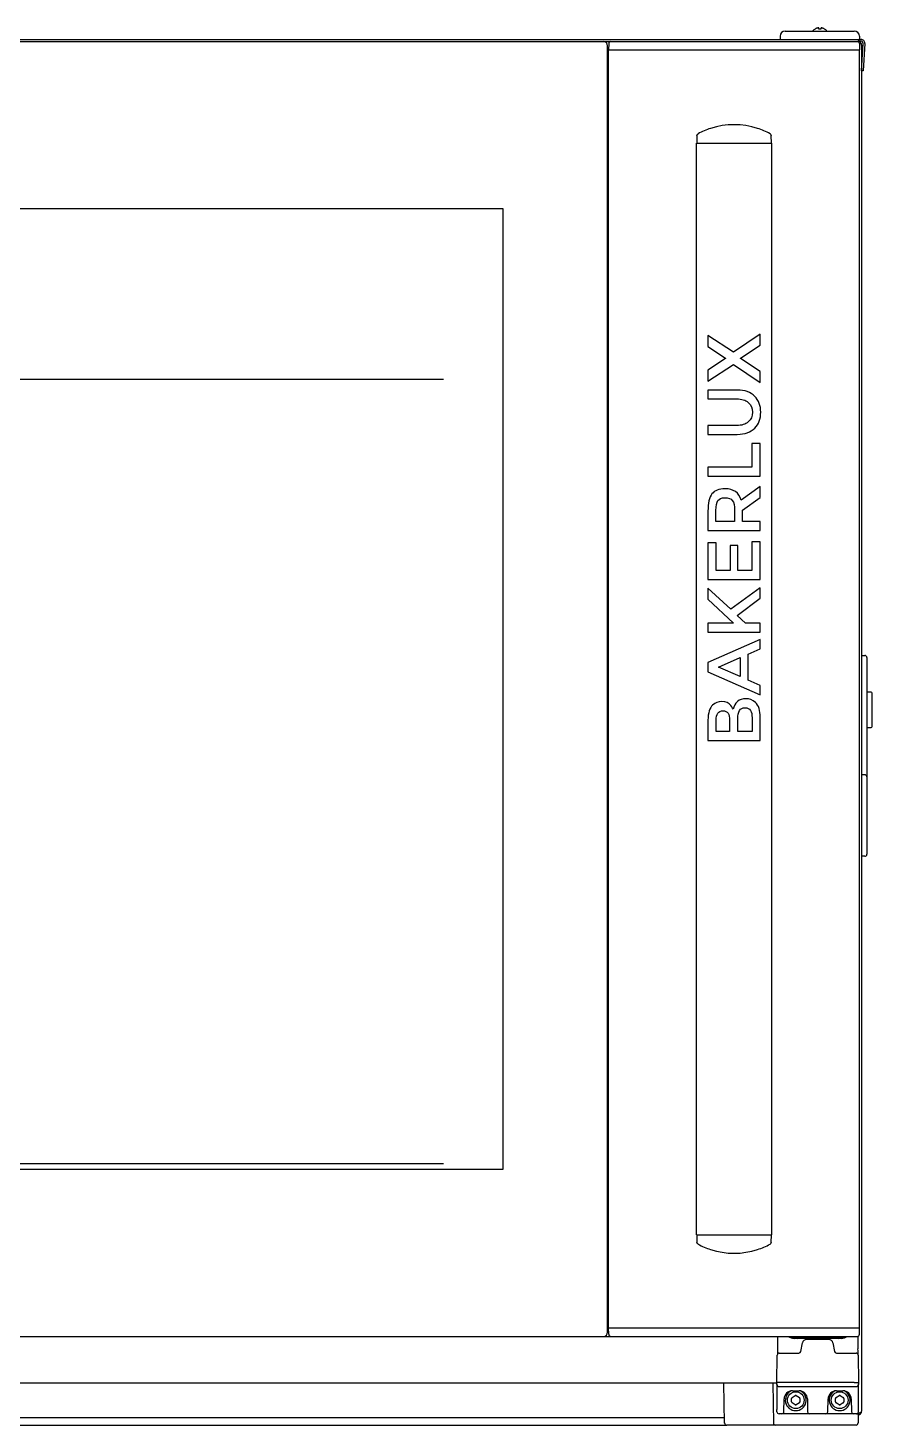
# Model space of a CAD drawing. Header units: millimetres. Extents: x 7025 to 12152, y 3757 to 7444.
# Drawn here: x 10315 to 10719, y 5611 to 6279 of the extents above; entities that cross this region are included whole.
import ezdxf

# ---------------------------------------------------------------- set-up
doc = ezdxf.new("R2010")
doc.units = ezdxf.units.MM
doc.header["$LTSCALE"] = 346.5
doc.layers.get('0').update_dxf_attribs({"linetype": 'CONTINUOUS'})

msp = doc.modelspace()

# ---------------------------------------------------------------- linework, layer by layer
at = {"color": 7, "linetype": 'Continuous'}
for p, q in [((10691.66, 6278.74), (10691.66, 6278.78)), ((10693.46, 6278.74), (10693.46, 6279.29)), ((10694.46, 6279.29), (10694.46, 6278.74)), ((10696.26, 6278.78), (10696.26, 6278.74)), ((9916.12, 6272.8), (10711.91, 6272.8)), ((9950.2, 6273.8), (10713.66, 6273.8)), ((10593.01, 6271.81), (10592.96, 6268.8)), ((10674.96, 6275.34), (10674.96, 6275.3)), ((10674.96, 6275.3), (10674.98, 6274.04)), ((10677.46, 6277.8), (10710.46, 6277.8)), ((10712.66, 6273.8), (10713.66, 6273.8)), ((10712.66, 6273.8), (10712.66, 6272.44)), ((10712.66, 6272.44), (10712.66, 6273.8)), ((10712.66, 6273), (10713.66, 6273)), ((10712.91, 6271.81), (10712.96, 6268.8)), ((10712.96, 6275.3), (10712.94, 6274.04)), ((10712.96, 6275.34), (10712.96, 6275.3)), ((10713.97, 6258.84), (10714.66, 6271.95)), ((10715.46, 6271.9), (10714.77, 6258.8)), ((10592.46, 5655.8), (10592.46, 6270.8)), ((10592.46, 6268.8), (10712.96, 6268.8)), ((10592.96, 6268.8), (10712.96, 6268.8)), ((10592.96, 5657.8), (10592.96, 6268.8)), ((10592.96, 5657.8), (10592.96, 6268.8)), ((10712.96, 5657.8), (10712.96, 6268.8)), ((10713.96, 6271.1), (10713.96, 5618)), ((10714.77, 6258.8), (10713.97, 6258.84)), ((10635.21, 6227.88), (10635.08, 6224.29)), ((10670.84, 6224.29), (10670.71, 6227.88)), ((10634.96, 6224.3), (10670.96, 6224.3)), ((10634.96, 5702.3), (10634.96, 6224.3)), ((10670.96, 5702.3), (10670.96, 6224.3)), ((10542.46, 6192.8), (10085.46, 6192.8)), ((10542.46, 5733.8), (10542.46, 6192.8)), ((10652.62, 6124.28), (10640.46, 6132.26)), ((10640.46, 6132.26), (10640.46, 6127.04)), ((10665.46, 6132.87), (10652.62, 6124.28)), ((10665.46, 6127.61), (10665.46, 6132.87)), ((10640.46, 6127.04), (10648.9, 6121.46)), ((10656.05, 6121.46), (10665.46, 6127.61)), ((10648.9, 6121.28), (10640.46, 6115.7)), ((10640.46, 6110.48), (10652.62, 6118.45)), ((10648.9, 6121.46), (10648.9, 6121.28)), ((10652.62, 6118.45), (10665.46, 6109.87)), ((10656.05, 6121.28), (10656.05, 6121.46)), ((10665.46, 6115.13), (10656.05, 6121.28)), ((10640.46, 6115.7), (10640.46, 6110.48)), ((10665.46, 6109.87), (10665.46, 6115.13)), ((10654.48, 6106.19), (10640.46, 6106.19)), ((10640.46, 6106.19), (10640.46, 6101.97)), ((10640.46, 6101.97), (10654.3, 6101.97)), ((10654.3, 6089.23), (10640.46, 6089.23)), ((10640.46, 6089.23), (10640.46, 6085.01)), ((10640.46, 6085.01), (10654.48, 6085.01)), ((10665.46, 6080.72), (10661.45, 6080.72)), ((10661.45, 6080.72), (10661.45, 6069.31)), ((10665.46, 6065.09), (10665.46, 6080.72)), ((10661.45, 6069.31), (10640.46, 6069.31)), ((10640.46, 6069.31), (10640.46, 6065.09)), ((10640.46, 6065.09), (10665.46, 6065.09)), ((10665.46, 6060.16), (10656.37, 6053.61)), ((10665.46, 6054.79), (10665.46, 6060.16)), ((10657.05, 6048.82), (10665.46, 6054.79)), ((10640.46, 6048.35), (10640.46, 6039.06)), ((10644.29, 6043.28), (10644.29, 6048.64)), ((10653.23, 6048.53), (10653.23, 6043.28)), ((10657.05, 6043.28), (10657.05, 6048.82)), ((10640.46, 6039.06), (10665.46, 6039.06)), ((10653.23, 6043.28), (10644.29, 6043.28)), ((10665.46, 6043.28), (10657.05, 6043.28)), ((10665.46, 6039.06), (10665.46, 6043.28)), ((10644.43, 6033.23), (10640.46, 6033.23)), ((10640.46, 6033.23), (10640.46, 6015.66)), ((10644.43, 6019.88), (10644.43, 6033.23)), ((10654.8, 6031.87), (10651.05, 6031.87)), ((10651.05, 6031.87), (10651.05, 6019.88)), ((10654.8, 6019.88), (10654.8, 6031.87)), ((10665.46, 6033.65), (10661.49, 6033.65)), ((10661.49, 6033.65), (10661.49, 6019.88)), ((10665.46, 6015.66), (10665.46, 6033.65)), ((10651.05, 6019.88), (10644.43, 6019.88)), ((10661.49, 6019.88), (10654.8, 6019.88)), ((10640.46, 6015.66), (10665.46, 6015.66)), ((10651.4, 6001.47), (10640.46, 6011.52)), ((10640.46, 6011.52), (10640.46, 6006.15)), ((10665.46, 6011.66), (10651.4, 6001.47)), ((10665.46, 6006.65), (10665.46, 6011.66)), ((10640.46, 6006.15), (10652.65, 5994.71)), ((10654.51, 5998.35), (10665.46, 6006.65)), ((10658.45, 5994.71), (10654.51, 5998.35)), ((10652.65, 5994.71), (10640.46, 5994.71)), ((10640.46, 5994.71), (10640.46, 5990.49)), ((10665.46, 5994.71), (10658.45, 5994.71)), ((10665.46, 5990.49), (10665.46, 5994.71)), ((10640.46, 5990.49), (10665.46, 5990.49)), ((10665.46, 5987.02), (10640.46, 5976)), ((10665.46, 5982.51), (10665.46, 5987.02)), ((10645.57, 5973.75), (10655.87, 5978.29)), ((10655.87, 5978.29), (10655.87, 5969.21)), ((10659.77, 5980.01), (10665.46, 5982.51)), ((10659.77, 5967.49), (10659.77, 5980.01)), ((10713.96, 5979.3), (10715.46, 5979.3)), ((10716.46, 5978.3), (10716.46, 5884.3)), ((10640.46, 5976), (10640.46, 5971.49)), ((10640.46, 5971.49), (10665.46, 5960.48)), ((10655.87, 5969.21), (10645.57, 5973.75)), ((10665.46, 5964.99), (10659.77, 5967.49)), ((10665.46, 5960.48), (10665.46, 5964.99)), ((10718.46, 5961.76), (10716.46, 5961.77)), ((10718.96, 5945.33), (10718.96, 5961.26)), ((10640.46, 5948.43), (10640.46, 5938.7)), ((10644.36, 5942.92), (10644.36, 5948.32)), ((10650.83, 5948.28), (10650.83, 5942.92)), ((10654.73, 5942.92), (10654.73, 5949)), ((10661.56, 5949.53), (10661.56, 5942.92)), ((10665.46, 5938.7), (10665.46, 5949.64)), ((10716.46, 5944.83), (10718.46, 5944.83)), ((10640.46, 5938.7), (10665.46, 5938.7)), ((10650.83, 5942.92), (10644.36, 5942.92)), ((10661.56, 5942.92), (10654.73, 5942.92)), ((10715.46, 5922.3), (10713.96, 5922.3)), ((10715.46, 5883.3), (10713.96, 5883.3)), ((10085.46, 5733.8), (10542.46, 5733.8)), ((10634.96, 5702.3), (10670.96, 5702.3)), ((10635.08, 5702.3), (10635.21, 5698.72)), ((10670.71, 5698.72), (10670.84, 5702.3)), ((10592.46, 5657.8), (10712.96, 5657.8)), ((10593.01, 5654.78), (10592.96, 5657.8)), ((10712.91, 5654.78), (10712.96, 5657.8)), ((9916.12, 5653.8), (10711.91, 5653.8)), ((10673.75, 5653.8), (10673.69, 5647.85)), ((10704.23, 5652.8), (10681.69, 5652.8)), ((10681.9, 5653.05), (10704.02, 5653.05)), ((10684.95, 5646.56), (10685.67, 5650.64)), ((10698.28, 5652.3), (10687.64, 5652.3)), ((10700.25, 5650.64), (10700.97, 5646.56)), ((10711.64, 5653.8), (10711.65, 5653.8)), ((10711.65, 5653.8), (10711.65, 5653.8)), ((10712.17, 5653.85), (10712.22, 5647.82)), ((10673.46, 5631.8), (10673.57, 5644.81)), ((10673.67, 5646.06), (10673.66, 5645.47)), ((10673.66, 5645.47), (10673.66, 5645.2)), ((10673.68, 5646.87), (10673.67, 5646.06)), ((10673.69, 5647.85), (10673.68, 5646.87)), ((10674.57, 5645.8), (10683.97, 5645.8)), ((10701.94, 5645.8), (10711.35, 5645.8)), ((10712.23, 5646.81), (10712.22, 5647.82)), ((10712.24, 5646.16), (10712.23, 5646.81)), ((10712.25, 5645.55), (10712.24, 5646.16)), ((10712.26, 5645.2), (10712.25, 5645.55)), ((10712.35, 5644.81), (10712.46, 5631.8)), ((10671.46, 5631.4), (9956.46, 5631.4)), ((10648.44, 5612.38), (10648.11, 5631.4)), ((10673.46, 5631.4), (10671.46, 5631.4)), ((10671.46, 5631.4), (10671.79, 5612.38)), ((10673.48, 5630.78), (10673.46, 5631.8)), ((10673.46, 5631.13), (10673.46, 5618.8)), ((10710.46, 5631.8), (10675.46, 5631.8)), ((10712.46, 5631.8), (10712.44, 5630.78)), ((10712.46, 5618.8), (10712.46, 5631.13)), ((10674.48, 5629.8), (10711.44, 5629.8)), ((10676.78, 5617.78), (10676.89, 5623.87)), ((10680.46, 5622.43), (10680.46, 5624.16)), ((10680.71, 5624.6), (10682.21, 5625.46)), ((10680.89, 5627.8), (10684.03, 5627.8)), ((10682.71, 5625.46), (10684.21, 5624.6)), ((10684.46, 5624.16), (10684.46, 5622.43)), ((10688.03, 5623.87), (10688.13, 5617.78)), ((10697.78, 5617.78), (10697.89, 5623.87)), ((10701.46, 5622.43), (10701.46, 5624.16)), ((10701.71, 5624.6), (10703.21, 5625.46)), ((10701.89, 5627.8), (10705.03, 5627.8)), ((10703.71, 5625.46), (10705.21, 5624.6)), ((10705.46, 5624.16), (10705.46, 5622.43)), ((10709.03, 5623.87), (10709.13, 5617.78)), ((10713.99, 5626.2), (10713.96, 5626.2)), ((10673.48, 5617.78), (10673.46, 5618.8)), ((10682.21, 5621.13), (10680.71, 5622)), ((10684.21, 5622), (10682.71, 5621.13)), ((10703.21, 5621.13), (10701.71, 5622)), ((10705.21, 5622), (10703.71, 5621.13)), ((10712.44, 5617.78), (10712.46, 5618.8)), ((10712.44, 5617.78), (10712.44, 5617.78)), ((9978.48, 5611.4), (10649.44, 5611.4)), ((10648.4, 5614.8), (9979.52, 5614.8)), ((10711.29, 5611.4), (10649.44, 5611.4)), ((10711.44, 5616.8), (10674.48, 5616.8)), ((10711.44, 5616.8), (10711.72, 5616.84)), ((10711.68, 5616.83), (10711.44, 5616.8)), ((10711.44, 5616.8), (10712.16, 5616.8)), ((10712.33, 5616.87), (10712.29, 5612.39))]:
    msp.add_line(p, q, dxfattribs=at)
at = {"color": 2, "linetype": 'Continuous'}
for p, q in [((10113.96, 6111.4), (10513.96, 6111.4)), ((10113.96, 5736.4), (10513.96, 5736.4))]:
    msp.add_line(p, q, dxfattribs=at)
at = {"color": 7, "linetype": 'Continuous'}
for centre in [(10682.46, 5623.3), (10703.46, 5623.3)]:
    msp.add_circle(centre, 4, dxfattribs=at)
for centre, radius, start, end in [((10694.16, 6274.68), 4.8, 121.37271, 139.18383), ((10694.15, 6274.69), 4.75, 118.9687, 121.53408), ((10694.14, 6274.69), 4.75, 118.00738, 118.96837), ((10694.14, 6274.7), 4.75, 116.68125, 118.00741), ((10694.14, 6274.7), 4.74, 115.54022, 116.6812), ((10694.14, 6274.7), 4.74, 114.57218, 115.5402), ((10694.14, 6274.71), 4.73, 113.31747, 114.5722), ((10694.13, 6274.71), 4.73, 112.54738, 113.31738), ((10694.13, 6274.72), 4.72, 111.00254, 112.54756), ((10694.13, 6274.73), 4.72, 110.5181, 111.00225), ((10694.13, 6274.74), 4.7, 108.46559, 110.51874), ((10694.12, 6274.75), 4.68, 107.37727, 108.46505), ((10694.11, 6274.77), 4.67, 106.39488, 107.37721), ((10694.11, 6274.8), 4.64, 104.31758, 106.39637), ((10693.21, 6277.3), 2.01, 95.2585, 97.27409), ((10693.21, 6277.32), 1.98, 94.60089, 95.25577), ((10693.21, 6277.34), 1.97, 93.21665, 94.6016), ((10693.21, 6277.35), 1.96, 92.37651, 93.21588), ((10693.21, 6277.35), 1.95, 91.15446, 92.37669), ((10693.21, 6277.36), 1.95, 89.07411, 91.15407), ((10693.21, 6277.36), 1.95, 88.00369, 89.07382), ((10693.21, 6277.35), 1.96, 86.97715, 88.00366), ((10693.21, 6277.34), 1.97, 85.71404, 86.97664), ((10693.21, 6277.33), 1.98, 84.86273, 85.7144), ((10693.2, 6277.3), 2.01, 82.72561, 84.85983), ((10693.96, 6274.98), 3.8, 82.43512, 97.56488), ((10694.71, 6277.3), 2.01, 95.14015, 97.27441), ((10694.71, 6277.33), 1.98, 94.28564, 95.13722), ((10694.71, 6277.34), 1.97, 93.0233, 94.28602), ((10694.71, 6277.35), 1.96, 91.99641, 93.02279), ((10694.71, 6277.36), 1.95, 90.92611, 91.99638), ((10694.71, 6277.36), 1.95, 88.84587, 90.92582), ((10694.71, 6277.35), 1.96, 87.62337, 88.84548), ((10694.71, 6277.35), 1.96, 86.78408, 87.62353), ((10694.71, 6277.34), 1.97, 85.39843, 86.78331), ((10694.71, 6277.32), 1.98, 84.74422, 85.39913), ((10694.7, 6277.3), 2.01, 82.72591, 84.7415), ((10693.81, 6274.8), 4.64, 73.60363, 75.68242), ((10693.8, 6274.77), 4.67, 72.62279, 73.60512), ((10693.8, 6274.75), 4.68, 71.53495, 72.62273), ((10693.79, 6274.74), 4.7, 69.48126, 71.53441), ((10693.79, 6274.73), 4.72, 68.99775, 69.4819), ((10693.79, 6274.72), 4.72, 67.45244, 68.99746), ((10693.78, 6274.71), 4.73, 66.68262, 67.45262), ((10693.78, 6274.71), 4.73, 65.4278, 66.68253), ((10693.78, 6274.7), 4.74, 64.45979, 65.42782), ((10693.78, 6274.7), 4.74, 63.3188, 64.45978), ((10693.78, 6274.7), 4.75, 61.99259, 63.31875), ((10693.77, 6274.69), 4.75, 61.03163, 61.99262), ((10693.77, 6274.69), 4.75, 58.46592, 61.0313), ((10693.76, 6274.68), 4.8, 40.81617, 58.62729), ((10590.46, 6270.8), 2, 0, 90), ((10594.01, 6271.8), 1, 90, 179), ((10677.46, 6275.3), 2.5, 90, 179), ((10675.23, 6274.05), 0.25, 181, 270), ((10710.46, 6275.3), 2.5, 1, 90), ((10711.91, 6271.8), 1, 1, 90), ((10712.16, 6271.1), 1.8, 0, 73.86845), ((10712.69, 6274.05), 0.25, 270, 359), ((10713.66, 6272), 1.8, 357, 90), ((10713.66, 6272), 1, 357, 90), ((10652.96, 6196.57), 36.48, 72.06464, 107.9354), ((10653.01, 6196.45), 36.6, 107.94928, 118.15808), ((10652.91, 6196.45), 36.6, 61.84192, 72.05076), ((10715.46, 5978.3), 1, 0, 90), ((10718.46, 5961.26), 0.5, 0, 89.85959), ((10718.46, 5945.33), 0.5, 270.14038, 360), ((10715.46, 5921.3), 1, 0, 90), ((10715.46, 5884.3), 1, 270, 0), ((10653.01, 5730.14), 36.6, 241.84192, 252.05076), ((10652.91, 5730.14), 36.6, 287.94928, 298.15808), ((10652.96, 5730.02), 36.48, 252.06464, 287.9354), ((10590.46, 5655.8), 2, 270, 0), ((10594.01, 5654.8), 1, 181, 270), ((10681.69, 5657.3), 4.5, 231.25595, 270), ((10681.9, 5657.55), 4.5, 236.44359, 270), ((10683.23, 5657.3), 4.5, 270, 288.68431), ((10687.64, 5650.3), 2, 90, 170), ((10698.28, 5650.3), 2, 10, 90), ((10702.69, 5657.3), 4.5, 251.31566, 270), ((10704.02, 5657.55), 4.5, 270, 303.55641), ((10704.23, 5657.3), 4.5, 270, 308.55622), ((10711.91, 5654.8), 1, 270, 359), ((10674.57, 5644.8), 1, 90, 179.5), ((10683.97, 5646.8), 1, 270, 346.41955), ((10701.94, 5646.8), 1, 193.58043, 270), ((10711.35, 5644.8), 1, 0.49998, 90), ((10674.48, 5630.8), 1, 181, 270), ((10711.44, 5630.8), 1, 270, 359), ((10680.89, 5623.8), 4, 90, 179), ((10682.46, 5623.3), 5, 116.59486, 63.42909), ((10680.96, 5624.16), 0.5, 120, 180), ((10682.46, 5625.03), 0.5, 60, 120), ((10684.03, 5623.8), 4, 1, 90), ((10683.96, 5624.16), 0.5, 0, 60), ((10701.89, 5623.8), 4, 90, 179), ((10703.46, 5623.3), 5, 116.59486, 63.42909), ((10701.96, 5624.16), 0.5, 120, 180), ((10703.46, 5625.03), 0.5, 60, 120), ((10705.03, 5623.8), 4, 1, 90), ((10704.96, 5624.16), 0.5, 0, 60), ((10674.48, 5617.8), 1, 181, 270), ((10675.78, 5617.8), 1, 270, 359), ((10680.96, 5622.43), 0.5, 180, 240), ((10682.46, 5621.57), 0.5, 240, 300), ((10683.96, 5622.43), 0.5, 300, 0), ((10689.13, 5617.8), 1, 181, 270), ((10696.78, 5617.8), 1, 270, 359), ((10701.96, 5622.43), 0.5, 180, 240), ((10703.46, 5621.57), 0.5, 240, 300), ((10704.96, 5622.43), 0.5, 300, 0), ((10710.13, 5617.8), 1, 181, 270), ((10711.44, 5617.8), 1, 270, 359), ((10712.16, 5618), 1.8, 275.35261, 0), ((10649.44, 5612.4), 1, 181, 270), ((10672.79, 5612.4), 1, 181, 270), ((10711.29, 5612.4), 1, 270, 359.5)]:
    msp.add_arc(centre, radius, start, end, dxfattribs=at)
for points in [[(10635.21, 6227.88), (10635.22, 6228.21), (10635.44, 6228.57), (10635.73, 6228.72)], [(10670.18, 6228.72), (10670.48, 6228.57), (10670.7, 6228.21), (10670.71, 6227.88)], [(10662.8, 6103.21), (10660.88, 6105.19), (10658.09, 6106.19), (10654.48, 6106.19)], [(10654.3, 6101.97), (10656.59, 6101.97), (10658.41, 6101.39), (10659.74, 6100.26)], [(10659.74, 6100.26), (10661.1, 6099.11), (10661.74, 6097.53), (10661.74, 6095.6)], [(10665.71, 6095.6), (10665.71, 6098.68), (10664.74, 6101.22), (10662.8, 6103.21)], [(10661.74, 6095.6), (10661.74, 6093.63), (10661.1, 6092.1), (10659.74, 6090.94)], [(10662.82, 6087.97), (10664.74, 6089.95), (10665.71, 6092.49), (10665.71, 6095.6)], [(10659.74, 6090.94), (10658.41, 6089.81), (10656.59, 6089.23), (10654.3, 6089.23)], [(10654.48, 6085.01), (10658.09, 6085.01), (10660.88, 6085.98), (10662.82, 6087.97)], [(10648.58, 6059.01), (10645.75, 6059.01), (10643.68, 6058.19), (10642.39, 6056.54)], [(10656.37, 6053.61), (10655.3, 6057.19), (10652.73, 6059.01), (10648.58, 6059.01)], [(10642.39, 6056.54), (10641.1, 6054.9), (10640.46, 6052.15), (10640.46, 6048.35)], [(10644.29, 6048.64), (10644.29, 6050.89), (10644.61, 6052.47), (10645.22, 6053.36)], [(10645.22, 6053.36), (10645.82, 6054.22), (10646.93, 6054.68), (10648.58, 6054.68)], [(10648.58, 6054.68), (10650.22, 6054.68), (10651.4, 6054.26), (10652.12, 6053.4)], [(10652.12, 6053.4), (10652.87, 6052.54), (10653.23, 6050.89), (10653.23, 6048.53)], [(10658.52, 5958.65), (10656.95, 5958.65), (10655.66, 5958.19), (10654.59, 5957.26)], [(10663.13, 5956.86), (10661.81, 5958.05), (10660.27, 5958.65), (10658.52, 5958.65)], [(10641.08, 5952.78), (10640.67, 5951.57), (10640.46, 5950.11), (10640.46, 5948.43)], [(10642.71, 5955.54), (10642.03, 5954.94), (10641.5, 5954.01), (10641.08, 5952.78)], [(10647.08, 5957.26), (10645.47, 5957.26), (10644, 5956.69), (10642.71, 5955.54)], [(10644.36, 5948.32), (10644.36, 5949.86), (10644.64, 5951), (10645.16, 5951.74)], [(10645.16, 5951.74), (10645.68, 5952.47), (10646.54, 5952.86), (10647.72, 5952.86)], [(10651.44, 5955.4), (10650.51, 5956.62), (10649.04, 5957.26), (10647.08, 5957.26)], [(10647.72, 5952.86), (10649.79, 5952.86), (10650.83, 5951.32), (10650.83, 5948.28)], [(10652.08, 5954.47), (10652.01, 5954.61), (10651.8, 5954.94), (10651.44, 5955.4)], [(10652.48, 5953.58), (10652.3, 5954.01), (10652.15, 5954.29), (10652.08, 5954.47)], [(10654.59, 5957.26), (10653.51, 5956.33), (10652.83, 5955.11), (10652.48, 5953.58)], [(10654.73, 5949), (10654.73, 5952.54), (10655.84, 5954.33), (10658.06, 5954.33)], [(10658.06, 5954.33), (10659.41, 5954.33), (10660.34, 5953.9), (10660.85, 5953.08)], [(10660.85, 5953.08), (10661.35, 5952.25), (10661.56, 5951.07), (10661.56, 5949.53)], [(10665.46, 5949.64), (10665.46, 5953.04), (10664.71, 5955.44), (10663.13, 5956.86)], [(10635.73, 5697.87), (10635.44, 5698.03), (10635.22, 5698.38), (10635.21, 5698.72)], [(10670.71, 5698.72), (10670.7, 5698.38), (10670.48, 5698.03), (10670.18, 5697.87)]]:
    msp.add_open_spline(points, degree=3, dxfattribs=at)
for points, knots in [([(10675.46, 5631.8), (10675.2, 5631.8), (10674.54, 5631.79), (10673.87, 5631.79), (10673.46, 5631.8)], [0, 0, 0, 0, 0.382699, 1, 1, 1, 1]), ([(10710.46, 5631.8), (10710.71, 5631.8), (10711.38, 5631.79), (10712.05, 5631.79), (10712.46, 5631.8)], [0, 0, 0, 0, 0.382716, 1, 1, 1, 1]), ([(10712.16, 5616.8), (10712.39, 5616.9), (10712.73, 5617.04), (10713.15, 5617.24), (10713.42, 5617.39), (10713.65, 5617.53), (10713.82, 5617.68), (10713.93, 5617.83), (10713.96, 5617.95), (10713.96, 5618)], [0, 0, 0, 0, 0.335785, 0.490301, 0.629473, 0.749907, 0.850007, 0.93119, 1, 1, 1, 1])]:
    msp.add_open_spline(points, degree=3, knots=knots, dxfattribs=at)

doc.saveas('drawing.dxf')
